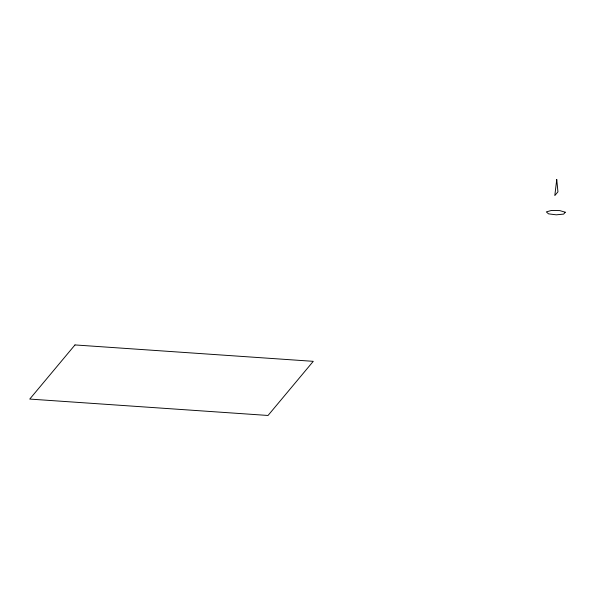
<?xml version="1.0" encoding="UTF-8"?>
<svg xmlns="http://www.w3.org/2000/svg" width="595" height="595" viewBox="0 0 595 595"><rect width="100%" height="100%" fill="white"/><g stroke="black" fill="none" stroke-linecap="round" stroke-linejoin="round"><path stroke-width="0.89" d="M556.741 179.534L554.808 195.569L557.939 191.813L556.741 179.534M74.977 344.936L29.75 399.074L268.033 415.466L313.267 361.329L74.977 344.936M565.25 212.214L563.681 214.096L556.236 214.825L548.523 213.85L546.344 211.909L551.349 210.466L559.761 210.6L565.25 212.214"/></g></svg>
